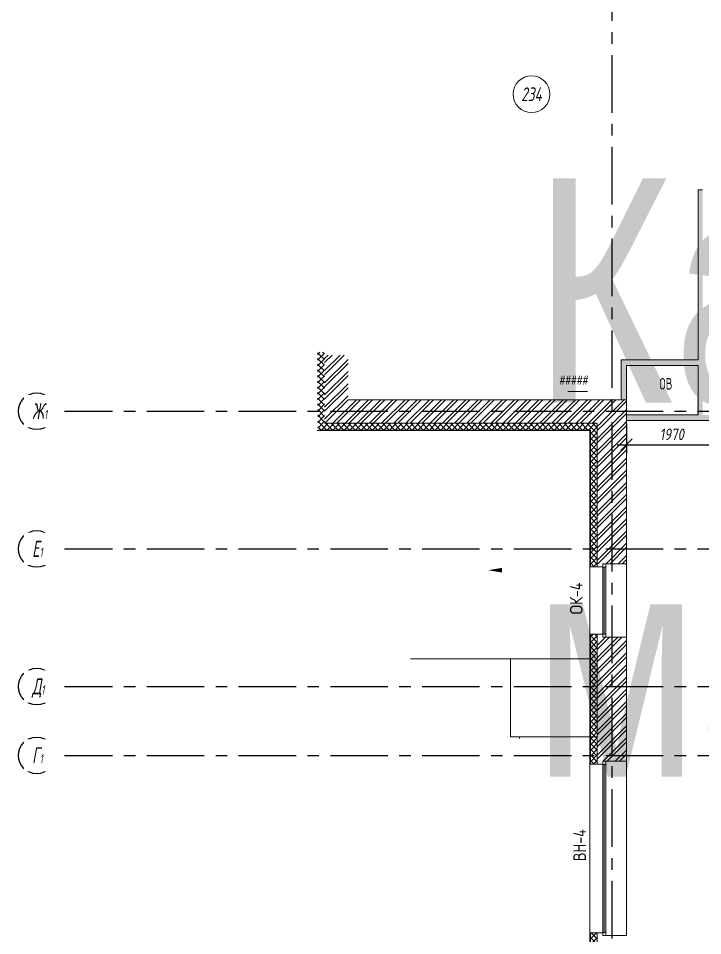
# Model space of a CAD drawing. Header units: millimetres. Extents: x 304092 to 9387535, y -16707 to 344175.
# Drawn here: x 393883 to 408794, y 94281 to 114275 of the extents above; entities that cross this region are included whole.
import ezdxf
from ezdxf.enums import TextEntityAlignment as Align

# ---------------------------------------------------------------- set-up
doc = ezdxf.new("R2018")
doc.units = ezdxf.units.MM
doc.linetypes.add('CENTER', pattern=[2, 1.25, -0.25, 0.25, -0.25])
doc.layers.add('EI_DIMS_DETAIL', color=7, linetype='Continuous')
doc.layers.add('АР_новое окно', color=160, linetype='Continuous')
for name, color, linetype, lineweight in [('АР_Маркер экспликации', 239, 'Continuous', 13), ('АР_Навесной фасад', 250, 'Continuous', 5), ('АР_Номер помещения', 250, 'Continuous', 9), ('АР_Окна', 4, 'Continuous', 9), ('АР_Оси', 7, 'Continuous', 25), ('АР_Отверстия', 250, 'Continuous', 15), ('АР_Перегородки газоблок', 165, 'Continuous', 30), ('АР_Перегородки газоблок_Штрих', 165, 'Continuous', 5), ('АР_Сущ Несущая стена', 250, 'Continuous', 50), ('АР_Утеплитель', 250, 'Continuous', 13), ('АР_Штриховка кирпич', 250, 'Continuous', 9), ('Маркировка ОКОН', 5, 'Continuous', 18)]:
    doc.layers.add(name, color=color, linetype=linetype, lineweight=lineweight)
doc.layers.add('АР_Названия помещений', color=124, linetype='Continuous', lineweight=5, plot=False)
doc.layers.add('АР_Помещения_площадь', color=19, linetype='Continuous', lineweight=9, plot=False)
doc.styles.add('ICOCPEUR', font='isocpeur.ttf')
doc.styles.add('ISOCPEUR', font='', dxfattribs={"height": 250})
doc.styles.add('PDF ISOCPEUR', font='isocpeur.ttf')
doc.styles.get("Standard").update_dxf_attribs({"font": 'GOST.TTF'})
doc.styles.add('ГОСТ 2.304', font='CS_Gost2304.shx', dxfattribs={"oblique": 10})
doc.styles.get('ISOCPEUR').set_extended_font_data('ISOCPEUR', italic=True)
doc.dimstyles.new('СПДС', dxfattribs={"dimscale": 100, "dimtxt": 2.5, "dimasz": 2.5, "dimexe": 2, "dimexo": 0.625, "dimgap": 1, "dimtad": 1, "dimdec": 0, "dimrnd": 5, "dimtxsty": 'ГОСТ 2.304', "dimblk": 'OBLIQUE', "dimblk1": 'OBLIQUE', "dimblk2": 'OBLIQUE', "dimcen": 2.5, "dimdle": 2, "dimadec": 0, "dimazin": 2, "dimtfac": 0.75, "dimtdec": 4, "dimtmove": 1, "dimatfit": 3, "dimfxl": 1, "dimtfill": 1, "dimtolj": 1, "dimarcsym": 1})
pattern_1 = [(45, (-544429.87, 163933.58), (-132.58252, 132.58252), []), (45, (-544341.49, 163933.58), (-132.58252, 132.58252), [])]

# ---------------------------------------------------------------- blocks, each defined once
blk = doc.blocks.new('*U58')
at = {"layer": 'АР_новое окно', "lineweight": 9}
for p, q in [((0, 3800), (-70, 3800)), ((-70, 3800), (-70, 0)), ((-70, 0), (-70, 3800)), ((0, 3800), (0, 0)), ((0, 3730), (-70, 3730)), ((-35, 3730), (-35, 70)), ((0, 70), (-70, 70)), ((0, 0), (-70, 0))]:
    blk.add_line(p, q, dxfattribs=at)
blk = doc.blocks.new('*U59')
at = {"layer": 'АР_новое окно', "lineweight": 9}
for p, q in [((0, 1600), (-70, 1600)), ((-70, 1600), (-70, 0)), ((-70, 0), (-70, 1600)), ((0, 1600), (0, 0)), ((0, 1530), (-70, 1530)), ((-35, 1530), (-35, 70)), ((0, 70), (-70, 70)), ((0, 0), (-70, 0))]:
    blk.add_line(p, q, dxfattribs=at)
blk = doc.blocks.new('*U48')
at = {"layer": 'АР_Номер помещения', "color": 7}
blk.add_circle((-13875, 6638), 400, dxfattribs=at)
at = {"layer": 'АР_Помещения_площадь', "color": 7}
blk.add_line((-12659, 161), (-13082, 161), dxfattribs=at)
at = {"color": 7, "style": 'ISOCPEUR', "width": 0.7, "flags": 1}
blk.add_attdef('КАТЕГОРИЯ', (-499, -2092), '', height=250, dxfattribs=at)
at = {"layer": 'АР_Номер помещения', "color": 7, "style": 'ISOCPEUR', "width": 0.7}
blk.add_attdef('НОМЕР_ПОМЕЩЕНИЯ', text='', height=300, dxfattribs=at).set_placement((-13875, 6638), align=Align.MIDDLE_CENTER)
at = {"layer": 'АР_Помещения_площадь', "color": 7, "lineweight": 30, "width": 0.7, "flags": 104}
blk.add_attdef('ИМЯ_ПОМЕЩЕНИЯ', text='', height=100, dxfattribs=at).set_placement((158, 1217), align=Align.MIDDLE_CENTER)
at = {"layer": 'АР_Помещения_площадь', "color": 7, "style": 'ISOCPEUR', "width": 0.7}
blk.add_attdef('ПЛОЩАДЬ_ПОМЕЩЕНИЯ', text='', height=200, dxfattribs=at).set_placement((-12655, 408), align=Align.MIDDLE_RIGHT)
blk = doc.blocks.new('_Oblique')
at = {"color": 0, "linetype": 'ByBlock', "lineweight": -2}
blk.add_line((-0.5, -0.5), (0.5, 0.5), dxfattribs=at)
blk = doc.blocks.new('*D60')
at = {"layer": 'Defpoints', "color": 0, "lineweight": 9, "ltscale": 100, "transparency": 16777216}
for p in [(407134, 105491), (409114, 105491), (409114, 104983)]:
    blk.add_point(p, dxfattribs=at)
at = {"layer": 'EI_DIMS_DETAIL', "color": 0, "lineweight": -2, "ltscale": 100, "transparency": 16777216}
for p, q in [((407134, 105429), (407134, 104783)), ((409114, 105429), (409114, 104783)), ((406934, 104983), (409314, 104983))]:
    blk.add_line(p, q, dxfattribs=at)
at = {"layer": 'EI_DIMS_DETAIL', "color": 0, "lineweight": -2, "ltscale": 100, "transparency": 16777216, "xscale": 250, "yscale": 250, "zscale": 250, "rotation": 180}
blk.add_blockref('_Oblique', (407134, 104983), dxfattribs=at)
at = {"layer": 'EI_DIMS_DETAIL', "color": 0, "lineweight": -2, "ltscale": 100, "transparency": 16777216, "xscale": 250, "yscale": 250, "zscale": 250}
blk.add_blockref('_Oblique', (409114, 104983), dxfattribs=at)
at = {"layer": 'EI_DIMS_DETAIL', "color": 0, "lineweight": 9, "ltscale": 100, "transparency": 16777216, "insert": (408124, 105208), "char_height": 250, "attachment_point": 5, "style": 'ГОСТ 2.304', "bg_fill": 3, "box_fill_scale": 1.1, "bg_fill_color": 256, "bg_fill_true_color": 13158600, "bg_fill_transparency": 0}
blk.add_mtext('\\A1;1970', dxfattribs=at)

msp = doc.modelspace()

# ---------------------------------------------------------------- hatches: boundary and pattern name
at = {"layer": 'АР_Перегородки газоблок_Штрих', "lineweight": 9, "ltscale": 100}
h = msp.add_hatch(dxfattribs=at)
h.set_pattern_fill('AR-CONC', color=256, scale=30)
h.set_pattern_definition([(50, (484112.49, -889.22), (215.17805, -18.82564), [22.5, -247.5]), (355, (484112.49, -889.22), (-41.6254, 225.65764), [18, -198]), (100.45144, (484130.42, -890.78), (173.55265, 206.832), [19.12206, -210.34263]), (46.1842, (484112.5, -829.22), (320.1724, -49.6558), [33.75, -371.25]), (96.63564, (484139.17, -833.35), (280.3986, 292.2356), [28.6831, -315.5141]), (351.18416, (484112.5, -829.2), (280.3986, 292.2356), [27, -297]), (21, (484142.49, -844.22), (179.07212, -120.78567), [22.5, -247.5]), (326, (484142.49, -844.22), (72.9946, 217.545), [18, -198]), (71.45144, (484157.4, -854.28), (252.0667, 96.75935), [19.12206, -210.34263]), (37.5, (484112.49, -889.215), (3.647957, 99.868156), [0, -195.6, 0, -201, 0, -198.75]), (7.5, (484112.49, -889.22), (78.92086, 118.32351), [0, -114.6, 0, -191.1, 0, -75.75]), (327.5, (484045.59, -889.215), (160.14673, -6.76646), [0, -75, 0, -234, 0, -310.5]), (317.5, (484015.59, -889.22), (174.95585, 30.0315), [0, -97.5, 0, -155.4, 0, -220.5])])
h.paths.add_polyline_path([(407136.6, 105631.5), (407136.6, 105511.5), (407136.6, 105511.5), (407136.6, 105631.5), (407136.6, 105631.5), (408673.8, 105631.5), (408672.7, 106711.5), (407135.5, 106711.5), (407136.6, 105961.5), (407016.6, 105961.5), (407015.5, 106831.5), (408692.7, 106831.5), (408693, 110539.7), (408793.8, 110539.7), (408793.8, 105631.5), (412616.7, 105631.5), (412616.7, 105511.5), (407136.6, 105511.5), (407136.6, 105631.5), (407136.6, 105631.5), (407136.6, 105511.5), (407136.6, 105631.5)])
at = {"layer": 'АР_Утеплитель', "lineweight": 9, "ltscale": 100}
h = msp.add_hatch(dxfattribs=at)
h.set_pattern_fill('ANSI37', color=256, scale=700)
h.set_pattern_definition([(45, (-569543.36, 138213.32), (-61.871843, 61.871843), []), (135, (-569543.36, 138213.32), (-61.871843, -61.871843), [])])
h.paths.add_polyline_path([(406496.6, 105451.5), (406496.6, 102321.2), (406346.6, 102321.2), (406346.6, 105301.5), (400406.7, 105301.5), (400401.9, 107001.5), (400551.9, 107001.5), (400556.7, 105451.5)])
h = msp.add_hatch(dxfattribs=at)
h.set_pattern_fill('ANSI37', color=256, scale=700)
h.set_pattern_definition([(45, (-569543.36, 133908.61), (-61.871843, 61.871843), []), (135, (-569543.36, 133908.61), (-61.871843, -61.871843), [])])
h.paths.add_polyline_path([(406496.6, 100851.2), (406496.6, 98016.5), (406346.6, 98016.5), (406346.6, 100851.2)])
h = msp.add_hatch(dxfattribs=at)
h.set_pattern_fill('ANSI37', color=256, scale=700)
h.set_pattern_definition([(45, (-569543.36, 128438.61), (-61.871843, 61.871843), []), (135, (-569543.36, 128438.61), (-61.871843, -61.871843), [])])
h.paths.add_polyline_path([(406496.6, 94346.5), (406496.6, 92546.5), (406346.6, 92546.5), (406346.6, 94346.5)])
at = {"layer": 'АР_Штриховка кирпич', "lineweight": 9, "ltscale": 100}
h = msp.add_hatch(dxfattribs=at)
h.set_pattern_fill('ANSI32', color=256, scale=500)
h.set_pattern_definition(pattern_1)
h.paths.add_polyline_path([(401066.7, 106936.5), (400556.7, 106936.5), (400556.7, 105451.5), (406496.6, 105451.5), (406496.7, 105451.5), (407136.7, 105451.5), (407136.6, 105961.5), (401066.7, 105961.5)])
h = msp.add_hatch(dxfattribs=at)
h.set_pattern_fill('ANSI32', color=256, scale=500)
h.set_pattern_definition(pattern_1)
h.paths.add_polyline_path([(407136.7, 105453.3), (406496.7, 105453.3), (406496.6, 102386.2), (407136.6, 102386.2)])
h = msp.add_hatch(dxfattribs=at)
h.set_pattern_fill('ANSI32', color=256, scale=500)
h.set_pattern_definition(pattern_1)
h.paths.add_polyline_path([(407136.6, 100786.2), (406496.6, 100786.2), (406496.7, 98081.5), (407136.7, 98081.5)])

# ---------------------------------------------------------------- linework, layer by layer
at = {"linetype": 'Continuous', "lineweight": 9}
msp.add_lwpolyline([(404749, 102247.3, 0, 0, 0), (404120, 102247.3, 0, 100, 0), (404420, 102247.3, 100, 100, 0)], format="xyseb", dxfattribs=at)
at = {"layer": 'АР_Навесной фасад', "lineweight": 9, "ltscale": 100}
for points in [[(406496.6, 102321.2), (406336.6, 102321.2)], [(406496.6, 100851.2), (406336.6, 100851.2)], [(406496.6, 98016.5), (406336.6, 98016.5)], [(406496.6, 94346.5), (406336.6, 94346.5)]]:
    msp.add_lwpolyline(points, dxfattribs=at)
at = {"layer": 'АР_новое окно', "lineweight": 9, "ltscale": 100}
for p, q in [((400396.7, 105291.5), (406336.6, 105291.5)), ((400406.7, 105301.5), (406346.6, 105301.5)), ((406336.6, 80996.5), (406336.6, 105291.5)), ((406346.6, 102321.2), (406346.6, 105301.5)), ((406346.6, 98016.5), (406346.6, 100851.2)), ((406346.6, 92546.5), (406346.6, 94346.5))]:
    msp.add_line(p, q, dxfattribs=at)
at = {"layer": 'АР_Окна', "lineweight": 9, "ltscale": 100}
for p, q in [((407136.6, 100786.2), (407136.6, 102386.2)), ((407136.6, 94281.5), (407136.6, 98081.5))]:
    msp.add_line(p, q, dxfattribs=at)
at = {"layer": 'АР_Оси', "linetype": 'CENTER', "ltscale": 1000}
for p, q in [((406816.1, 133468.8), (406816.1, 77736.4)), ((394683.1, 105710.3), (477861.5, 105710.3)), ((394683.1, 102710.3), (477861.5, 102710.3)), ((394683.1, 99710.3), (477861.5, 99710.3)), ((394683.1, 98210.3), (477861.5, 98210.3))]:
    msp.add_line(p, q, dxfattribs=at)
at = {"layer": 'АР_Оси', "linetype": 'CENTER', "lineweight": 9, "ltscale": 1000}
for p, q in [((406816.7, 133473.9), (406816.7, 77741.6)), ((394683, 105711.5), (477861.4, 105711.5)), ((394683, 102711.5), (477861.4, 102711.5)), ((394683, 99711.5), (477861.4, 99711.5)), ((394683, 98211.5), (477861.4, 98211.5))]:
    msp.add_line(p, q, dxfattribs=at)
at = {"layer": 'АР_Оси', "ltscale": 0.5}
for centre in [(394283.1, 105710.3), (394283.1, 102710.3), (394283.1, 99710.3), (394283.1, 98210.3)]:
    msp.add_circle(centre, 400, dxfattribs=at)
at = {"layer": 'АР_Перегородки газоблок', "lineweight": 9, "ltscale": 100}
for points in [[(408692.7, 106831.5), (408693, 110539.7), (408793.8, 110539.7)], [(407016.6, 105961.5), (407015.5, 106831.5)], [(407015.5, 106831.5), (408692.7, 106831.5)], [(407135.5, 106711.5), (407136.6, 105961.5)], [(408693.8, 106711.5), (407135.5, 106711.5)], [(407136.6, 105631.5), (408693.8, 105631.5), (408693.8, 106711.5)], [(407136.6, 105511.5), (412616.7, 105511.5)]]:
    msp.add_lwpolyline(points, dxfattribs=at)
at = {"layer": 'АР_Сущ Несущая стена', "lineweight": 9, "ltscale": 100}
for p, q in [((401066.7, 105961.5), (407136.6, 105961.5)), ((407136.6, 102386.2), (407136.6, 105961.5)), ((400556.7, 105451.5), (406496.6, 105451.5)), ((406496.6, 102481.5), (406496.6, 105451.5)), ((406496.6, 102795.5), (406496.6, 102321.2)), ((406615.5, 102386.2), (407136.6, 102386.2)), ((406615.5, 102321.2), (406615.5, 102386.2)), ((406615.5, 102321.2), (406496.6, 102321.2)), ((406496.6, 98016.5), (406496.6, 100851.2)), ((406615.5, 100851.2), (406496.6, 100851.2)), ((406615.5, 100786.2), (406615.5, 100851.2)), ((406615.5, 100786.2), (407136.6, 100786.2)), ((407136.6, 98081.5), (407136.6, 100786.2)), ((406615.5, 98016.5), (406496.6, 98016.5)), ((406615.5, 98081.5), (407136.6, 98081.5)), ((406615.5, 98081.5), (407136.6, 98081.5)), ((406615.5, 98081.5), (407136.6, 98081.5)), ((406615.5, 98016.5), (406615.5, 98081.5)), ((406496.6, 92546.5), (406496.6, 94346.5)), ((406615.5, 94346.5), (406496.6, 94346.5)), ((406615.5, 94281.5), (406615.5, 94346.5)), ((406615.5, 94281.5), (407136.6, 94281.5))]:
    msp.add_line(p, q, dxfattribs=at)
at = {"layer": 'АР_Сущ Несущая стена', "color": 4, "lineweight": 9, "ltscale": 100}
for p, q in [((406615.5, 100786.2), (406615.5, 102386.2)), ((406615.5, 94281.5), (406615.5, 98081.5))]:
    msp.add_line(p, q, dxfattribs=at)
at = {"layer": 'АР_Утеплитель', "lineweight": 9, "ltscale": 0.25}
for points in [[(406346.6, 100311.5), (402425.9, 100311.5)], [(406496.6, 98617.1), (404801.6, 98617.1), (404801.6, 98579.4), (404801.6, 98617.1), (404603.5, 98617.1), (404603.5, 100311.5)]]:
    msp.add_lwpolyline(points, dxfattribs=at)

# ---------------------------------------------------------------- block references
at = {"layer": 'АР_Маркер экспликации', "lineweight": 9}
ref = msp.add_blockref('*U48', (418940.7, 105983.2), dxfattribs=at)
ref.add_attrib('НОМЕР_ПОМЕЩЕНИЯ', '234', dxfattribs={"layer": 'АР_Номер помещения', "color": 7, "height": 300, "style": 'ISOCPEUR', "width": 0.7}).set_placement((405066.2, 112620.7), align=Align.MIDDLE_CENTER)
lines = msp.add_mtext('\\W0.8000;Кабинет материальной технологии тип 2', dxfattribs={"layer": 'АР_Названия помещений', "insert": (405106.4, 110790.9), "char_height": 4891.956, "width": 926.94, "attachment_point": 1})
ref.add_attrib('ИМЯ_ПОМЕЩЕНИЯ', '', (405106.4, 110790.9), dxfattribs={"flags": 104}).embed_mtext(lines)
ref.add_attrib('ПЛОЩАДЬ_ПОМЕЩЕНИЯ', '#####', dxfattribs={"layer": 'АР_Помещения_площадь', "color": 7, "height": 200, "style": 'ISOCPEUR', "width": 0.7}).set_placement((406286.1, 106390.9), align=Align.MIDDLE_RIGHT)
at = {"layer": 'АР_новое окно', "lineweight": 9, "xscale": -1, "rotation": 180}
for name, p in [('*U59', (406685.5, 102386.2)), ('*U58', (406685.5, 98081.5))]:
    msp.add_blockref(name, p, dxfattribs=at)

# ---------------------------------------------------------------- texts
at = {"layer": 'АР_Отверстия', "lineweight": 9, "ltscale": 100, "insert": (407992, 106309.8), "char_height": 250, "attachment_point": 5, "line_spacing_factor": 0.7, "style": 'ICOCPEUR'}
msp.add_mtext('\\A1;{\\W0.7;ОВ}', dxfattribs=at)
at = {"layer": 'Маркировка ОКОН', "lineweight": 9, "char_height": 275.423, "attachment_point": 7, "rotation": 90, "style": 'PDF ISOCPEUR'}
for s, insert in [('О{\\W0.8;К-4}', (406178.2, 101277.6)), ('{\\W0.8;ВН-4}', (406252, 95907.1))]:
    msp.add_mtext(s, dxfattribs=dict(at, insert=insert))

# ---------------------------------------------------------------- next in the draw order: texts
at = {"layer": 'АР_Оси', "char_height": 350, "width": 528.82, "attachment_point": 1, "line_spacing_factor": 1.149209, "style": 'ГОСТ 2.304', "bg_fill": 2}
for s, insert in [('{\\W0.8;Ж\\H0.57143x;1}', (394183.3, 105888.1)), ('{\\W0.8;Е\\H0.57143x;1}', (394183.3, 102888.1)), ('{\\W0.8;Д\\H0.57143x;1}', (394183.3, 99888.1)), ('{\\W0.8;Г\\H0.57143x;1}', (394183.3, 98388.1))]:
    msp.add_mtext(s, dxfattribs=dict(at, insert=insert))

# ---------------------------------------------------------------- next in the draw order: dimensions: what is measured, and where the dimension line sits
at = {"layer": 'EI_DIMS_DETAIL', "lineweight": 9, "ltscale": 100}
dim = msp.add_linear_dim(base=(409113.7, 104982.5), p1=(407134, 105491.3), p2=(409113.7, 105491.3), text='1970', dimstyle='СПДС', dxfattribs=at)
dim.commit()
dim.dimension.update_dxf_attribs({"geometry": '*D60', "text_midpoint": (408123.8, 105207.5)})

doc.saveas('drawing.dxf')
